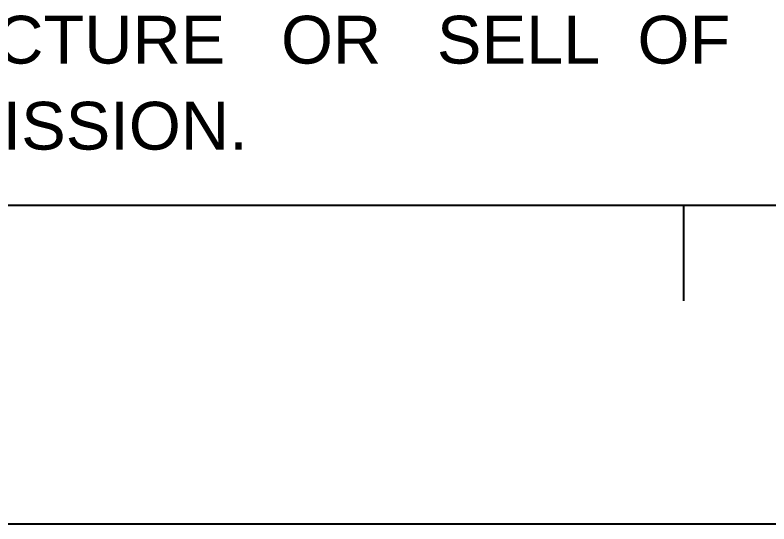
# Model space of a CAD drawing. Header units: millimetres. Extents: x -159 to 198, y 0 to 225.
# Drawn here: x 39.85 to 55.61, y 0 to 10.65 of the extents above; entities that cross this region are included whole.
import ezdxf

# ---------------------------------------------------------------- set-up
doc = ezdxf.new("R2010")
doc.units = ezdxf.units.MM
doc.header["$LTSCALE"] = 10.89
doc.layers.add('12_COIN_DXF_FORMAT', color=7, linetype='CONTINUOUS')
doc.styles.add('TEXTSTYLE_2', font='arial.ttf')

msp = doc.modelspace()

# ---------------------------------------------------------------- linework, layer by layer
at = {"layer": '12_COIN_DXF_FORMAT', "color": 3, "linetype": 'Continuous'}
for p, q in [((8, 6.667), (191.333, 6.667)), ((53.833, 4.667), (53.833, 6.667))]:
    msp.add_line(p, q, dxfattribs=at)
at = {"layer": '12_COIN_DXF_FORMAT', "color": 4, "linetype": 'Continuous'}
msp.add_line((0, 0), (198, 0), dxfattribs=at)

# ---------------------------------------------------------------- texts
at = {"layer": '12_COIN_DXF_FORMAT', "color": 2, "linetype": 'Continuous', "style": 'TEXTSTYLE_2'}
for s, p in [('USED   AS   THE  BASIS   FOR  THE   MANUFACTURE   OR   SELL  OF ', (8.933, 9.633)), ('APPARATUSES OR DEVICES WITHOUT PERMISSION. ', (8.933, 7.833))]:
    msp.add_text(s, height=1, dxfattribs=at).set_placement(p)

doc.saveas('drawing.dxf')
